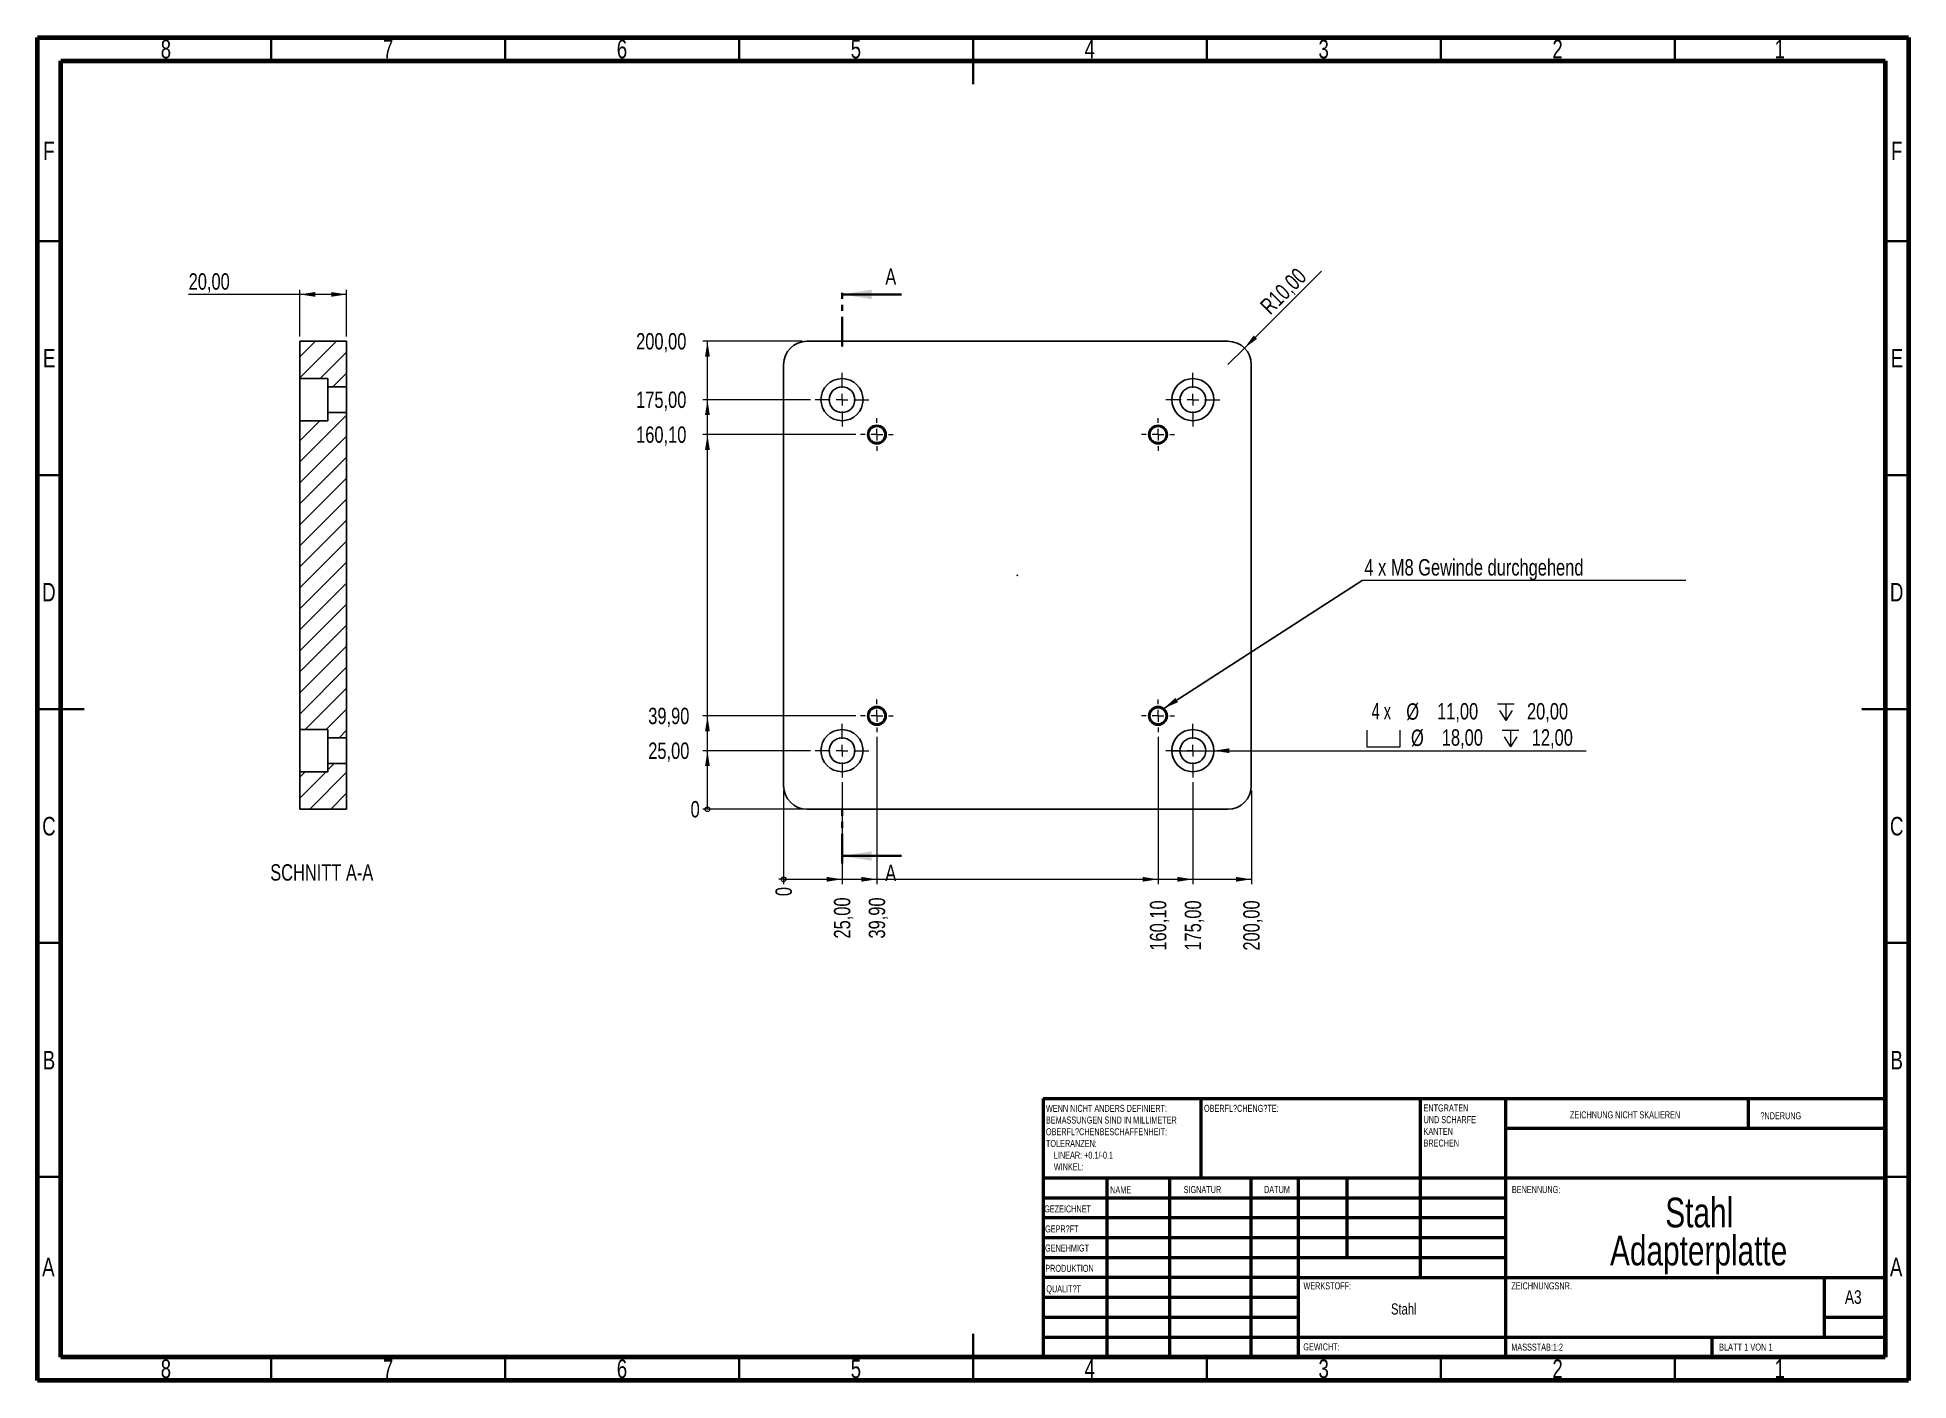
# Model space of a CAD drawing. Header units: millimetres. Extents: x 15 to 415, y 5 to 292.
import ezdxf

# ---------------------------------------------------------------- set-up
doc = ezdxf.new("R2010")
doc.units = ezdxf.units.MM
doc.header["$PDSIZE"] = -1
doc.linetypes.add('PHANTOM', pattern=[12.7, 6.35, -1.27, 1.27, -1.27, 1.27, -1.27])
doc.styles.add('SLDTEXTSTYLE0', font='TXT', dxfattribs={"width": 0.75})
doc.styles.add('SLDTEXTSTYLE1', font='TXT', dxfattribs={"width": 0.692308})
doc.styles.add('SLDTEXTSTYLE2', font='TXT', dxfattribs={"width": 0.666667})
doc.dimstyles.new('SLDDIMSTYLE0', dxfattribs={"dimtxt": 3.5, "dimasz": 0.338667, "dimexe": 0, "dimexo": 0.0625, "dimgap": 0.875, "dimtad": 0, "dimtih": 1, "dimtoh": 1, "dimdec": 0, "dimlfac": 2, "dimrnd": 1e-09, "dimdsep": 46, "dimtxsty": 'SLDTEXTSTYLE0', "dimblk1": 'ORIGIN', "dimblk2": 'ORIGIN', "dimsah": 1, "dimcen": 0.09, "dimadec": 0, "dimazin": 2, "dimtfac": 1, "dimtdec": 0, "dimtofl": 0, "dimtmove": 0, "dimatfit": 3, "dimldrblk": 'ORIGIN', "dimfxl": 1, "dimfrac": 2, "dimtolj": 1, "dimtzin": 12, "dimarcsym": 0})
doc.dimstyles.new('SLDDIMSTYLE1', dxfattribs={"dimtxt": 3.5, "dimasz": 3.302, "dimexe": 0, "dimexo": 0.0625, "dimgap": 0.875, "dimtad": 0, "dimtih": 1, "dimtoh": 1, "dimlfac": 2, "dimrnd": 1e-09, "dimzin": 12, "dimdsep": 46, "dimtxsty": 'SLDTEXTSTYLE0', "dimsah": 1, "dimcen": 0.09, "dimadec": 0, "dimazin": 3, "dimtfac": 1, "dimtofl": 0, "dimtmove": 0, "dimatfit": 3, "dimfxl": 1, "dimfrac": 2, "dimtolj": 1, "dimtzin": 12, "dimarcsym": 0})
doc.dimstyles.new('SLDDIMSTYLE2', dxfattribs={"dimtxt": 3.5, "dimasz": 3.302, "dimexe": 0, "dimexo": 0.0625, "dimgap": 0.875, "dimtad": 1, "dimlfac": 2, "dimrnd": 1e-09, "dimzin": 12, "dimdsep": 46, "dimtxsty": 'SLDTEXTSTYLE0', "dimsah": 1, "dimcen": 0, "dimadec": 0, "dimazin": 3, "dimtfac": 1, "dimtofl": 0, "dimtmove": 0, "dimatfit": 3, "dimfxl": 1, "dimfrac": 2, "dimtolj": 1, "dimtzin": 12, "dimarcsym": 0})
doc.dimstyles.new('SLDDIMSTYLE3', dxfattribs={"dimtxt": 3.5, "dimasz": 3.302, "dimexe": 0, "dimexo": 0.0625, "dimgap": 0.875, "dimtad": 0, "dimtih": 1, "dimtoh": 1, "dimlfac": 2, "dimrnd": 1e-09, "dimzin": 12, "dimdsep": 46, "dimtxsty": 'SLDTEXTSTYLE0', "dimblk1": 'NONE', "dimsah": 1, "dimcen": 0, "dimadec": 0, "dimazin": 3, "dimtfac": 1, "dimtmove": 0, "dimatfit": 3, "dimldrblk": 'NONE', "dimfxl": 1, "dimfrac": 2, "dimtolj": 1, "dimtzin": 12, "dimarcsym": 0})
doc.dimstyles.new('SLDDIMSTYLE4', dxfattribs={"dimtxt": 0.18, "dimasz": 3.302, "dimexe": 0, "dimexo": 0.0625, "dimgap": 0, "dimtad": 0, "dimtih": 1, "dimtoh": 1, "dimdec": 0, "dimrnd": 1e-09, "dimzin": 0, "dimdsep": 46, "dimtxsty": 'Standard', "dimsah": 1, "dimcen": 0.09, "dimadec": 0, "dimazin": 0, "dimtfac": 3.302, "dimtdec": 0, "dimtofl": 0, "dimtmove": 0, "dimatfit": 3, "dimfxl": 1, "dimfrac": 2, "dimtolj": 1, "dimtzin": 0, "dimarcsym": 0})
doc.dimstyles.new('SLDDIMSTYLE5', dxfattribs={"dimtxt": 3.5, "dimasz": 3.302, "dimexe": 0, "dimexo": 0.0625, "dimgap": 0.875, "dimtad": 1, "dimlfac": 2, "dimrnd": 1e-09, "dimzin": 12, "dimdsep": 46, "dimtxsty": 'SLDTEXTSTYLE0', "dimsah": 1, "dimcen": 0.09, "dimadec": 0, "dimazin": 3, "dimtfac": 1, "dimtofl": 0, "dimtmove": 0, "dimatfit": 3, "dimfxl": 1, "dimfrac": 2, "dimtolj": 1, "dimtzin": 12, "dimarcsym": 0})

# ---------------------------------------------------------------- blocks, each defined once
blk = doc.blocks.new('SW_NOTE_0')
at = {"color": 0, "linetype": 'Continuous', "lineweight": 0, "char_height": 6.35, "attachment_point": 2, "style": 'SLDTEXTSTYLE0'}
for s, insert in [('Stahl', (9.82, 8.19)), ('Adapterplatte', (9.69, 0.07))]:
    blk.add_mtext(s, dxfattribs=dict(at, insert=insert))
blk = doc.blocks.new('SW_NOTE_1')
at = {"color": 0, "linetype": 'Continuous', "lineweight": 0, "char_height": 1.5, "attachment_point": 1, "style": 'SLDTEXTSTYLE0'}
for s, insert in [('ENTGRATEN', (0, 1.93)), ('UND SCHARFE', (0, -0.57)), ('KANTEN', (0, -3.07)), ('BRECHEN', (0, -5.57))]:
    blk.add_mtext(s, dxfattribs=dict(at, insert=insert))
blk = doc.blocks.new('SW_NOTE_2')
at = {"color": 0, "linetype": 'Continuous', "lineweight": 0, "char_height": 1.5, "attachment_point": 1, "style": 'SLDTEXTSTYLE0'}
for s, insert in [('WENN NICHT ANDERS DEFINIERT:', (0, 1.93)), ('OBERFL?CHENBESCHAFFENHEIT:', (0, -3.07)), ('BEMASSUNGEN SIND IN MILLIMETER', (0, -0.57)), ('TOLERANZEN:', (0, -5.57)), ('LINEAR: +0.1/-0.1', (1.69, -8.07)), ('WINKEL:', (1.69, -10.57))]:
    blk.add_mtext(s, dxfattribs=dict(at, insert=insert))
blk = doc.blocks.new('_ORIGIN')
at = {"color": 0, "linetype": 'ByBlock', "lineweight": -2}
blk.add_line((0, 0), (-1, 0), dxfattribs=at)
blk.add_circle((0, 0), 0.5, dxfattribs=at)
blk = doc.blocks.new('_D')
at = {"color": 7, "linetype": 'Continuous', "lineweight": 18}
blk.add_line((174.5, 131.09), (174.5, 111.09), dxfattribs=at)
at = {"color": 7, "linetype": 'Continuous', "lineweight": 18, "xscale": 1.016, "yscale": 1.016}
blk.add_blockref('_ORIGIN', (174.5, 112.11), dxfattribs=at)
at = {"color": 7, "linetype": 'Continuous', "lineweight": 18, "insert": (172.77, 108.51), "char_height": 3.5, "attachment_point": 1, "rotation": 90, "style": 'SLDTEXTSTYLE0'}
blk.add_mtext('0', dxfattribs=at)
blk = doc.blocks.new('_D_1')
at = {"color": 7, "linetype": 'Continuous', "lineweight": 18}
for p, q in [((187, 132.84), (187, 111.09)), ((174.5, 112.11), (187, 112.11))]:
    blk.add_line(p, q, dxfattribs=at)
blk.add_solid([(187, 112.11), (183.7, 112.62), (183.7, 111.6)], dxfattribs=at)
at = {"color": 7, "linetype": 'Continuous', "lineweight": 18, "insert": (185.27, 99.45), "char_height": 3.5, "attachment_point": 1, "rotation": 90, "style": 'SLDTEXTSTYLE0'}
blk.add_mtext('25,00', dxfattribs=at)
blk = doc.blocks.new('_D_2')
at = {"color": 7, "linetype": 'Continuous', "lineweight": 18}
for p, q in [((194.45, 142.54), (194.45, 111.09)), ((187, 112.11), (194.45, 112.11))]:
    blk.add_line(p, q, dxfattribs=at)
blk.add_solid([(194.45, 112.11), (191.15, 112.62), (191.15, 111.6)], dxfattribs=at)
at = {"color": 7, "linetype": 'Continuous', "lineweight": 18, "insert": (192.71, 99.45), "char_height": 3.5, "attachment_point": 1, "rotation": 90, "style": 'SLDTEXTSTYLE0'}
blk.add_mtext('39,90', dxfattribs=at)
blk = doc.blocks.new('_D_3')
at = {"color": 7, "linetype": 'Continuous', "lineweight": 18}
for p, q in [((254.55, 142.54), (254.55, 111.09)), ((194.45, 112.11), (254.55, 112.11))]:
    blk.add_line(p, q, dxfattribs=at)
blk.add_solid([(254.55, 112.11), (251.25, 112.62), (251.25, 111.6)], dxfattribs=at)
at = {"color": 7, "linetype": 'Continuous', "lineweight": 18, "insert": (252.82, 96.87), "char_height": 3.5, "attachment_point": 1, "rotation": 90, "style": 'SLDTEXTSTYLE0'}
blk.add_mtext('160,10', dxfattribs=at)
blk = doc.blocks.new('_D_4')
at = {"color": 7, "linetype": 'Continuous', "lineweight": 18}
for p, q in [((262, 132.84), (262, 111.09)), ((254.55, 112.11), (262, 112.11))]:
    blk.add_line(p, q, dxfattribs=at)
blk.add_solid([(262, 112.11), (258.7, 112.62), (258.7, 111.6)], dxfattribs=at)
at = {"color": 7, "linetype": 'Continuous', "lineweight": 18, "insert": (260.27, 96.87), "char_height": 3.5, "attachment_point": 1, "rotation": 90, "style": 'SLDTEXTSTYLE0'}
blk.add_mtext('175,00', dxfattribs=at)
blk = doc.blocks.new('_D_5')
at = {"color": 7, "linetype": 'Continuous', "lineweight": 18}
for p, q in [((274.5, 131.09), (274.5, 111.09)), ((262, 112.11), (274.5, 112.11))]:
    blk.add_line(p, q, dxfattribs=at)
blk.add_solid([(274.5, 112.11), (271.2, 112.62), (271.2, 111.6)], dxfattribs=at)
at = {"color": 7, "linetype": 'Continuous', "lineweight": 18, "insert": (272.77, 96.87), "char_height": 3.5, "attachment_point": 1, "rotation": 90, "style": 'SLDTEXTSTYLE0'}
blk.add_mtext('200,00', dxfattribs=at)
blk = doc.blocks.new('_D_6')
at = {"color": 7, "linetype": 'Continuous', "lineweight": 18}
blk.add_line((178.5, 127.09), (157.22, 127.09), dxfattribs=at)
at = {"color": 7, "linetype": 'Continuous', "lineweight": 18, "xscale": 1.016, "yscale": 1.016}
blk.add_blockref('_ORIGIN', (158.23, 127.09), dxfattribs=at)
at = {"color": 7, "linetype": 'Continuous', "lineweight": 18, "insert": (154.63, 128.83), "char_height": 3.5, "attachment_point": 1, "style": 'SLDTEXTSTYLE0'}
blk.add_mtext('0', dxfattribs=at)
blk = doc.blocks.new('_D_7')
at = {"color": 7, "linetype": 'Continuous', "lineweight": 18}
for p, q in [((180.25, 139.59), (157.22, 139.59)), ((158.23, 127.09), (158.23, 139.59))]:
    blk.add_line(p, q, dxfattribs=at)
blk.add_solid([(158.23, 139.59), (157.72, 136.29), (158.74, 136.29)], dxfattribs=at)
at = {"color": 7, "linetype": 'Continuous', "lineweight": 18, "insert": (145.58, 141.33), "char_height": 3.5, "attachment_point": 1, "style": 'SLDTEXTSTYLE0'}
blk.add_mtext('25,00', dxfattribs=at)
blk = doc.blocks.new('_D_8')
at = {"color": 7, "linetype": 'Continuous', "lineweight": 18}
for p, q in [((189.95, 147.04), (157.22, 147.04)), ((158.23, 139.59), (158.23, 147.04))]:
    blk.add_line(p, q, dxfattribs=at)
blk.add_solid([(158.23, 147.04), (157.72, 143.74), (158.74, 143.74)], dxfattribs=at)
at = {"color": 7, "linetype": 'Continuous', "lineweight": 18, "insert": (145.58, 148.77), "char_height": 3.5, "attachment_point": 1, "style": 'SLDTEXTSTYLE0'}
blk.add_mtext('39,90', dxfattribs=at)
blk = doc.blocks.new('_D_9')
at = {"color": 7, "linetype": 'Continuous', "lineweight": 18}
for p, q in [((189.95, 207.14), (157.22, 207.14)), ((158.23, 147.04), (158.23, 207.14))]:
    blk.add_line(p, q, dxfattribs=at)
blk.add_solid([(158.23, 207.14), (157.72, 203.84), (158.74, 203.84)], dxfattribs=at)
at = {"color": 7, "linetype": 'Continuous', "lineweight": 18, "insert": (142.99, 208.88), "char_height": 3.5, "attachment_point": 1, "style": 'SLDTEXTSTYLE0'}
blk.add_mtext('160,10', dxfattribs=at)
blk = doc.blocks.new('_D_10')
at = {"color": 7, "linetype": 'Continuous', "lineweight": 18}
for p, q in [((180.25, 214.59), (157.22, 214.59)), ((158.23, 207.14), (158.23, 214.59))]:
    blk.add_line(p, q, dxfattribs=at)
blk.add_solid([(158.23, 214.59), (157.72, 211.29), (158.74, 211.29)], dxfattribs=at)
at = {"color": 7, "linetype": 'Continuous', "lineweight": 18, "insert": (142.99, 216.33), "char_height": 3.5, "attachment_point": 1, "style": 'SLDTEXTSTYLE0'}
blk.add_mtext('175,00', dxfattribs=at)
blk = doc.blocks.new('_D_11')
at = {"color": 7, "linetype": 'Continuous', "lineweight": 18}
for p, q in [((178.5, 227.09), (157.22, 227.09)), ((158.23, 214.59), (158.23, 227.09))]:
    blk.add_line(p, q, dxfattribs=at)
blk.add_solid([(158.23, 227.09), (157.72, 223.79), (158.74, 223.79)], dxfattribs=at)
at = {"color": 7, "linetype": 'Continuous', "lineweight": 18, "insert": (142.99, 228.83), "char_height": 3.5, "attachment_point": 1, "style": 'SLDTEXTSTYLE0'}
blk.add_mtext('200,00', dxfattribs=at)
blk = doc.blocks.new('_D_12')
at = {"color": 7, "linetype": 'Continuous', "lineweight": 18}
for q in [(289.49, 242.08), (269.5, 222.09)]:
    blk.add_line((273.04, 225.63), q, dxfattribs=at)
blk.add_solid([(273.04, 225.63), (275.73, 227.6), (275.01, 228.32)], dxfattribs=at)
at = {"color": 7, "linetype": 'Continuous', "lineweight": 18, "insert": (276.08, 235.02), "char_height": 3.5, "attachment_point": 1, "rotation": 45, "style": 'SLDTEXTSTYLE0'}
blk.add_mtext('R10,00', dxfattribs=at)
blk = doc.blocks.new('SW_SYMBOL_HOLE_DEPTH')
at = {"color": 0, "linetype": 'Continuous', "lineweight": 18}
for p, q in [((0, 875), (800, 875)), ((100, 555), (400, 75)), ((400, 875), (400, 75)), ((700, 555), (400, 75))]:
    blk.add_line(p, q, dxfattribs=at)
blk = doc.blocks.new('SW_SYMBOL_HOLE_SPOT')
at = {"color": 0, "linetype": 'Continuous', "lineweight": 18}
for p, q in [((0, 875), (0, 75)), ((0, 75), (1600, 75)), ((1600, 75), (1600, 875))]:
    blk.add_line(p, q, dxfattribs=at)
blk = doc.blocks.new('_D_13')
at = {"color": 7, "linetype": 'Continuous', "lineweight": 18}
for p, q in [((257.5, 139.59), (266.5, 139.59)), ((266.5, 139.59), (297.6, 139.59)), ((297.6, 139.59), (346.07, 139.59))]:
    blk.add_line(p, q, dxfattribs=at)
blk.add_solid([(266.5, 139.59), (269.8, 139.08), (269.8, 140.1)], dxfattribs=at)
at = {"color": 7, "linetype": 'Continuous', "lineweight": 18, "xscale": 0.0044707031, "yscale": 0.0044707031, "zscale": 0.0044707031}
for name, p in [('SW_SYMBOL_HOLE_DEPTH', (327.12, 145.69)), ('SW_SYMBOL_HOLE_SPOT', (299.19, 140.08)), ('SW_SYMBOL_HOLE_DEPTH', (328.13, 140.08))]:
    blk.add_blockref(name, p, dxfattribs=at)
at = {"color": 7, "linetype": 'Continuous', "lineweight": 18, "char_height": 3.5, "attachment_point": 1}
for s, insert, style in [('4 x', (300.2, 149.77), 'SLDTEXTSTYLE2'), ('%%c', (307.62, 149.71), 'SLDTEXTSTYLE0'), ('11,00', (314.21, 149.77), 'SLDTEXTSTYLE0'), ('20,00', (333.43, 149.77), 'SLDTEXTSTYLE0'), ('%%c', (308.63, 144.1), 'SLDTEXTSTYLE0'), ('18,00', (315.22, 144.16), 'SLDTEXTSTYLE0'), ('12,00', (334.45, 144.16), 'SLDTEXTSTYLE0')]:
    blk.add_mtext(s, dxfattribs=dict(at, insert=insert, style=style))
blk = doc.blocks.new('_NONE')
blk = doc.blocks.new('SW_NOTE_3')
at = {"color": 0, "linetype": 'Continuous', "lineweight": 0}
blk.add_line((69.15, 0), (0, 0), dxfattribs=at)
at = {"color": 0, "linetype": 'Continuous', "lineweight": 0, "insert": (0.44, 4.58), "char_height": 3.5, "attachment_point": 1, "style": 'SLDTEXTSTYLE0'}
blk.add_mtext('4 x M8 Gewinde durchgehend', dxfattribs=at)
blk = doc.blocks.new('SW_CENTERMARKSYMBOL_0')
at = {"color": 0, "linetype": 'Continuous', "lineweight": 0}
for p, q in [((0, 2.5), (0, 5.75)), ((-2.5, 0), (-5.75, 0)), ((0, 0), (-1.25, 0)), ((0, 0), (0, 1.25)), ((0, 0), (0, -1.25)), ((0, 0), (1.25, 0)), ((2.5, 0), (5.75, 0)), ((0, -2.5), (0, -5.75))]:
    blk.add_line(p, q, dxfattribs=at)
blk = doc.blocks.new('SW_CENTERMARKSYMBOL_1')
at = {"color": 0, "linetype": 'Continuous', "lineweight": 0}
for p, q in [((0, 2.5), (0, 5.75)), ((-2.5, 0), (-5.75, 0)), ((0, 0), (-1.25, 0)), ((0, 0), (0, 1.25)), ((0, 0), (0, -1.25)), ((0, 0), (1.25, 0)), ((2.5, 0), (5.75, 0)), ((0, -2.5), (0, -5.75))]:
    blk.add_line(p, q, dxfattribs=at)
blk = doc.blocks.new('SW_CENTERMARKSYMBOL_2')
at = {"color": 0, "linetype": 'Continuous', "lineweight": 0}
for p, q in [((0, 2.5), (0, 5.75)), ((-2.5, 0), (-5.75, 0)), ((0, 0), (-1.25, 0)), ((0, 0), (0, 1.25)), ((0, 0), (0, -1.25)), ((0, 0), (1.25, 0)), ((2.5, 0), (5.75, 0)), ((0, -2.5), (0, -5.75))]:
    blk.add_line(p, q, dxfattribs=at)
blk = doc.blocks.new('SW_CENTERMARKSYMBOL_3')
at = {"color": 0, "linetype": 'Continuous', "lineweight": 0}
for p, q in [((0, 2.5), (0, 5.75)), ((-2.5, 0), (-5.75, 0)), ((0, 0), (-1.25, 0)), ((0, 0), (0, 1.25)), ((0, 0), (0, -1.25)), ((0, 0), (1.25, 0)), ((2.5, 0), (5.75, 0)), ((0, -2.5), (0, -5.75))]:
    blk.add_line(p, q, dxfattribs=at)
blk = doc.blocks.new('SW_CENTERMARKSYMBOL_4')
at = {"color": 0, "linetype": 'Continuous', "lineweight": 0}
for p, q in [((-2.5, 0), (-3.5, 0)), ((0, 0), (-1.25, 0)), ((0, 2.5), (0, 3.5)), ((0, 0), (0, 1.25)), ((0, 0), (0, -1.25)), ((0, 0), (1.25, 0)), ((2.5, 0), (3.5, 0)), ((0, -2.5), (0, -3.5))]:
    blk.add_line(p, q, dxfattribs=at)
blk = doc.blocks.new('SW_CENTERMARKSYMBOL_5')
at = {"color": 0, "linetype": 'Continuous', "lineweight": 0}
for p, q in [((-2.5, 0), (-3.5, 0)), ((0, 0), (-1.25, 0)), ((0, 2.5), (0, 3.5)), ((0, 0), (0, 1.25)), ((0, 0), (0, -1.25)), ((0, 0), (1.25, 0)), ((2.5, 0), (3.5, 0)), ((0, -2.5), (0, -3.5))]:
    blk.add_line(p, q, dxfattribs=at)
blk = doc.blocks.new('SW_CENTERMARKSYMBOL_6')
at = {"color": 0, "linetype": 'Continuous', "lineweight": 0}
for p, q in [((-2.5, 0), (-3.5, 0)), ((0, 0), (-1.25, 0)), ((0, 2.5), (0, 3.5)), ((0, 0), (0, 1.25)), ((0, 0), (0, -1.25)), ((0, 0), (1.25, 0)), ((2.5, 0), (3.5, 0)), ((0, -2.5), (0, -3.5))]:
    blk.add_line(p, q, dxfattribs=at)
blk = doc.blocks.new('SW_CENTERMARKSYMBOL_7')
at = {"color": 0, "linetype": 'Continuous', "lineweight": 0}
for p, q in [((-2.5, 0), (-3.5, 0)), ((0, 0), (-1.25, 0)), ((0, 2.5), (0, 3.5)), ((0, 0), (0, 1.25)), ((0, 0), (0, -1.25)), ((0, 0), (1.25, 0)), ((2.5, 0), (3.5, 0)), ((0, -2.5), (0, -3.5))]:
    blk.add_line(p, q, dxfattribs=at)
blk = doc.blocks.new('_D_14')
at = {"color": 7, "linetype": 'Continuous', "lineweight": 18}
for p, q in [((71.1, 237.09), (47.33, 237.09)), ((71.1, 228.09), (71.1, 238.09)), ((81.1, 237.09), (71.1, 237.09)), ((81.1, 228.09), (81.1, 238.09))]:
    blk.add_line(p, q, dxfattribs=at)
for points in [[(71.1, 237.09), (74.4, 236.58), (74.4, 237.6)], [(81.1, 237.09), (77.8, 237.6), (77.8, 236.58)]]:
    blk.add_solid(points, dxfattribs=at)
at = {"color": 7, "linetype": 'Continuous', "lineweight": 18, "insert": (47.33, 241.6), "char_height": 3.5, "attachment_point": 1, "style": 'SLDTEXTSTYLE0'}
blk.add_mtext('20,00', dxfattribs=at)

msp = doc.modelspace()

# ---------------------------------------------------------------- hatches: boundary and pattern name
at = {"linetype": 'Continuous', "lineweight": 18}
h = msp.add_hatch(dxfattribs=at)
h.set_pattern_fill('ANSI31', style=0)
h.paths.add_polyline_path([(81.0979, 217.342), (81.0979, 227.092), (71.0979, 227.092), (71.0979, 219.092), (77.0979, 219.092), (77.0979, 217.342)], flags=0)
h = msp.add_hatch(dxfattribs=at)
h.set_pattern_fill('ANSI31', style=0)
h.paths.add_polyline_path([(77.0979, 144.092), (77.0979, 142.342), (81.0979, 142.342), (81.0979, 211.842), (77.0979, 211.842), (77.0979, 210.092), (71.0979, 210.092), (71.0979, 144.092)], flags=0)
h = msp.add_hatch(dxfattribs=at)
h.set_pattern_fill('ANSI31', style=0)
h.paths.add_polyline_path([(71.0979, 135.092), (71.0979, 127.092), (81.0979, 127.092), (81.0979, 136.842), (77.0979, 136.842), (77.0979, 135.092)], flags=0)

# ---------------------------------------------------------------- linework, layer by layer
at = {"color": 7, "linetype": 'Continuous', "lineweight": 70}
for p, q in [((15, 5), (15, 292)), ((15, 292), (415, 292)), ((415, 292), (415, 5)), ((20, 10), (20, 287)), ((20, 287), (410, 287)), ((410, 287), (410, 10)), ((410, 10), (20, 10)), ((415, 5), (15, 5))]:
    msp.add_line(p, q, dxfattribs=at)
at = {"color": 7, "linetype": 'Continuous', "lineweight": 35}
for p, q in [((65, 287), (65, 292)), ((115, 287), (115, 292)), ((165, 287), (165, 292)), ((215, 292), (215, 282)), ((215, 287), (215, 292)), ((265, 287), (265, 292)), ((315, 287), (315, 292)), ((365, 287), (365, 292)), ((20, 248.5), (15, 248.5)), ((410, 248.5), (415, 248.5)), ((199.6998, 237.092), (186.9998, 237.092)), ((20, 198.5), (15, 198.5)), ((410, 198.5), (415, 198.5)), ((15, 148.5), (25, 148.5)), ((20, 148.5), (15, 148.5)), ((415, 148.5), (405, 148.5)), ((410, 148.5), (415, 148.5)), ((199.6998, 117.092), (186.9998, 117.092)), ((20, 98.5), (15, 98.5)), ((410, 98.5), (415, 98.5)), ((20, 48.5), (15, 48.5)), ((410, 48.5), (415, 48.5)), ((215, 5), (215, 15)), ((65, 10), (65, 5)), ((115, 10), (115, 5)), ((165, 10), (165, 5)), ((215, 10), (215, 5)), ((265, 10), (265, 5)), ((315, 10), (315, 5)), ((365, 10), (365, 5))]:
    msp.add_line(p, q, dxfattribs=at)
at = {"color": 7, "linetype": 'PHANTOM', "lineweight": 35}
for p, q in [((186.9998, 225.9795), (186.9998, 238.6795)), ((186.9998, 115.5045), (186.9998, 128.2108))]:
    msp.add_line(p, q, dxfattribs=at)
at = {"color": 7, "linetype": 'Continuous', "lineweight": 25}
for p, q in [((71.0979, 219.092), (71.0979, 227.092)), ((81.0979, 227.092), (71.0979, 227.092)), ((81.0979, 217.342), (81.0979, 227.092)), ((269.4998, 227.092), (179.4998, 227.092)), ((174.4998, 222.092), (174.4998, 132.092)), ((274.4998, 132.092), (274.4998, 222.092)), ((71.0979, 219.092), (77.0979, 219.092)), ((71.0979, 219.092), (71.0979, 210.092)), ((77.0979, 219.092), (77.0979, 217.342)), ((77.0979, 217.342), (77.0979, 211.842)), ((77.0979, 217.342), (81.0979, 217.342)), ((81.0979, 217.342), (81.0979, 211.842)), ((71.0979, 144.092), (71.0979, 210.092)), ((77.0979, 210.092), (71.0979, 210.092)), ((81.0979, 211.842), (77.0979, 211.842)), ((77.0979, 211.842), (77.0979, 210.092)), ((81.0979, 142.342), (81.0979, 211.842)), ((192.7184, 207.144), (192.4477, 207.144)), ((252.8224, 207.144), (252.5518, 207.144)), ((71.0979, 144.092), (77.0979, 144.092)), ((71.0979, 144.092), (71.0979, 135.092)), ((77.0979, 144.092), (77.0979, 142.342)), ((192.7184, 147.0399), (192.4477, 147.0399)), ((252.8224, 147.0399), (252.5518, 147.0399)), ((77.0979, 142.342), (77.0979, 136.842)), ((77.0979, 142.342), (81.0979, 142.342)), ((81.0979, 142.342), (81.0979, 136.842)), ((77.0979, 136.842), (77.0979, 135.092)), ((81.0979, 136.842), (77.0979, 136.842)), ((81.0979, 127.092), (81.0979, 136.842)), ((77.0979, 135.092), (71.0979, 135.092)), ((71.0979, 127.092), (71.0979, 135.092)), ((71.0979, 127.092), (81.0979, 127.092)), ((179.4998, 127.092), (269.4998, 127.092))]:
    msp.add_line(p, q, dxfattribs=at)
at = {"color": 7, "linetype": 'Continuous', "lineweight": 50}
for p, q in [((230, 65.25), (410, 65.25)), ((230, 65.25), (230, 10)), ((263.8, 48.25), (263.8, 65.25)), ((310.6, 65.25), (310.6, 27)), ((328.8, 65.25), (328.8, 10)), ((380.8, 58.875), (380.8, 65.25)), ((410, 58.875), (328.8, 58.875)), ((410, 48.25), (230, 48.25)), ((243.5963, 48.25), (243.5963, 10)), ((256.991, 48.25), (256.991, 10)), ((274.3989, 48.25), (274.3989, 10)), ((284.6, 10), (284.6, 48.25)), ((295, 31.25), (295, 48.25)), ((328.8, 44), (230, 44)), ((328.8, 39.75), (230, 39.75)), ((328.8, 35.5), (230, 35.5)), ((328.8, 31.25), (230, 31.25)), ((284.6, 27), (230, 27)), ((284.6, 27), (410, 27)), ((397, 14.25), (397, 27)), ((284.6, 22.7499), (230, 22.7499)), ((284.6, 18.5), (230, 18.5)), ((410, 18.5), (397, 18.5)), ((230, 14.25), (410, 14.25)), ((373, 10), (373, 14.25))]:
    msp.add_line(p, q, dxfattribs=at)
at = {"color": 7, "linetype": 'Continuous', "lineweight": 25}
for centre, radius in [((186.9998, 214.592), 4.5), ((186.9998, 214.592), 2.75), ((261.9998, 214.592), 4.5), ((261.9998, 214.592), 2.75), ((194.4477, 207.144), 2), ((254.5518, 207.144), 2), ((194.4477, 147.0399), 2), ((254.5518, 147.0399), 2), ((186.9998, 139.592), 4.5), ((261.9998, 139.592), 4.5), ((186.9998, 139.592), 2.75), ((261.9998, 139.592), 2.75)]:
    msp.add_circle(centre, radius, dxfattribs=at)
at = {"color": 7, "linetype": 'Continuous'}
for centre in [(194.4477, 207.144), (254.5518, 207.144), (194.4477, 147.0399), (254.5518, 147.0399)]:
    msp.add_circle(centre, 2, dxfattribs=at)
at = {"color": 7, "linetype": 'Continuous', "lineweight": 25}
for centre, start, end in [((179.4998, 222.092), 90, 180), ((269.4998, 222.092), 0, 90), ((179.4998, 132.092), 180, 270), ((269.4998, 132.092), 270, 0)]:
    msp.add_arc(centre, 5, start, end, dxfattribs=at)
for points in [[(192.7184, 207.144), (192.7184, 207.3646), (192.7622, 207.5939), (192.9378, 208.0177), (193.0689, 208.2109), (193.3809, 208.5228), (193.574, 208.654), (193.9978, 208.8295), (194.2271, 208.8734), (194.6683, 208.8734), (194.8976, 208.8295), (195.3214, 208.654), (195.5146, 208.5228), (195.8266, 208.2109), (195.9577, 208.0177), (196.1332, 207.5939), (196.1771, 207.3646), (196.1771, 206.9234), (196.1332, 206.6941), (195.9577, 206.2703), (195.8266, 206.0771), (195.5146, 205.7652), (195.3214, 205.634), (194.8976, 205.4585), (194.6683, 205.4146), (194.2271, 205.4146), (193.9978, 205.4585), (193.574, 205.634), (193.3809, 205.7652), (193.0689, 206.0771), (192.9378, 206.2703), (192.7622, 206.6941), (192.7184, 206.9234), (192.7184, 207.144)], [(252.8224, 207.144), (252.8224, 207.3646), (252.8663, 207.5939), (253.0418, 208.0177), (253.173, 208.2109), (253.4849, 208.5228), (253.6781, 208.654), (254.1019, 208.8295), (254.3312, 208.8734), (254.7724, 208.8734), (255.0017, 208.8295), (255.4255, 208.654), (255.6187, 208.5228), (255.9306, 208.2109), (256.0618, 208.0177), (256.2373, 207.5939), (256.2812, 207.3646), (256.2812, 206.9234), (256.2373, 206.6941), (256.0618, 206.2703), (255.9306, 206.0771), (255.6187, 205.7652), (255.4255, 205.634), (255.0017, 205.4585), (254.7724, 205.4146), (254.3312, 205.4146), (254.1019, 205.4585), (253.6781, 205.634), (253.4849, 205.7652), (253.173, 206.0771), (253.0418, 206.2703), (252.8663, 206.6941), (252.8224, 206.9234), (252.8224, 207.144)], [(192.7184, 147.0399), (192.7184, 147.2605), (192.7622, 147.4898), (192.9378, 147.9136), (193.0689, 148.1068), (193.3809, 148.4188), (193.574, 148.5499), (193.9978, 148.7254), (194.2271, 148.7693), (194.6683, 148.7693), (194.8976, 148.7254), (195.3214, 148.5499), (195.5146, 148.4188), (195.8266, 148.1068), (195.9577, 147.9136), (196.1332, 147.4898), (196.1771, 147.2605), (196.1771, 146.8193), (196.1332, 146.59), (195.9577, 146.1662), (195.8266, 145.9731), (195.5146, 145.6611), (195.3214, 145.53), (194.8976, 145.3544), (194.6683, 145.3106), (194.2271, 145.3106), (193.9978, 145.3544), (193.574, 145.53), (193.3809, 145.6611), (193.0689, 145.9731), (192.9378, 146.1662), (192.7622, 146.59), (192.7184, 146.8193), (192.7184, 147.0399)], [(252.8224, 147.0399), (252.8224, 147.2605), (252.8663, 147.4898), (253.0418, 147.9136), (253.173, 148.1068), (253.4849, 148.4188), (253.6781, 148.5499), (254.1019, 148.7254), (254.3312, 148.7693), (254.7724, 148.7693), (255.0017, 148.7254), (255.4255, 148.5499), (255.6187, 148.4188), (255.9306, 148.1068), (256.0618, 147.9136), (256.2373, 147.4898), (256.2812, 147.2605), (256.2812, 146.8193), (256.2373, 146.59), (256.0618, 146.1662), (255.9306, 145.9731), (255.6187, 145.6611), (255.4255, 145.53), (255.0017, 145.3544), (254.7724, 145.3106), (254.3312, 145.3106), (254.1019, 145.3544), (253.6781, 145.53), (253.4849, 145.6611), (253.173, 145.9731), (253.0418, 146.1662), (252.8663, 146.59), (252.8224, 146.8193), (252.8224, 147.0399)]]:
    msp.add_open_spline(points, degree=3, knots=[0, 0, 0, 0, 0.0625, 0.0625, 0.125, 0.125, 0.1875, 0.1875, 0.25, 0.25, 0.3125, 0.3125, 0.375, 0.375, 0.4375, 0.4375, 0.5, 0.5, 0.5625, 0.5625, 0.625, 0.625, 0.6875, 0.6875, 0.75, 0.75, 0.8125, 0.8125, 0.875, 0.875, 0.9375, 0.9375, 1, 1, 1, 1], dxfattribs=at)
at = {"color": 7, "linetype": 'Continuous'}
msp.add_point((224.4998, 177.092), dxfattribs=at)
at = {"color": 7, "linetype": 'Continuous', "lineweight": 35}
for points in [[(186.9998, 237.092), (193.3498, 236.076), (193.3498, 238.108)], [(186.9998, 117.092), (193.3498, 116.076), (193.3498, 118.108)]]:
    msp.add_solid(points, dxfattribs=at)

# ---------------------------------------------------------------- block references
at = {"color": 7, "linetype": 'Continuous', "lineweight": 0}
for name, p in [('SW_CENTERMARKSYMBOL_3', (186.9998, 214.592)), ('SW_CENTERMARKSYMBOL_2', (261.9998, 214.592)), ('SW_CENTERMARKSYMBOL_7', (194.4477, 207.144)), ('SW_CENTERMARKSYMBOL_6', (254.5518, 207.144)), ('SW_NOTE_3', (298.2283, 175.9367)), ('SW_CENTERMARKSYMBOL_4', (194.4477, 147.0399)), ('SW_CENTERMARKSYMBOL_5', (254.5518, 147.0399)), ('SW_CENTERMARKSYMBOL_1', (186.9998, 139.592)), ('SW_CENTERMARKSYMBOL_0', (261.9998, 139.592)), ('SW_NOTE_1', (311.3092, 62.0695)), ('SW_NOTE_2', (230.5937, 61.9874)), ('SW_NOTE_0', (360.4331, 35.8861))]:
    msp.add_blockref(name, p, dxfattribs=at)

# ---------------------------------------------------------------- texts
for s, insert, char_height, attachment_point, style in [('8', (42.46, 291.5035), 3.9688, 2, 'SLDTEXTSTYLE0'), ('7', (89.96, 291.5035), 3.9688, 2, 'SLDTEXTSTYLE0'), ('6', (139.96, 291.5035), 3.9688, 2, 'SLDTEXTSTYLE0'), ('5', (189.96, 291.5035), 3.9688, 2, 'SLDTEXTSTYLE0'), ('4', (239.96, 291.5035), 3.9688, 2, 'SLDTEXTSTYLE0'), ('3', (289.96, 291.5035), 3.9688, 2, 'SLDTEXTSTYLE0'), ('2', (339.96, 291.5035), 3.9688, 2, 'SLDTEXTSTYLE0'), ('1', (387.46, 291.5035), 3.9688, 2, 'SLDTEXTSTYLE0'), ('F', (17.4577, 269.7535), 3.9688, 2, 'SLDTEXTSTYLE0'), ('F', (412.4577, 269.7535), 3.9688, 2, 'SLDTEXTSTYLE0'), ('E', (17.5078, 225.4457), 3.9688, 2, 'SLDTEXTSTYLE0'), ('E', (412.5078, 225.4457), 3.9688, 2, 'SLDTEXTSTYLE0'), ('D', (17.4527, 175.4457), 3.9688, 2, 'SLDTEXTSTYLE0'), ('D', (412.4527, 175.4457), 3.9688, 2, 'SLDTEXTSTYLE0'), ('C', (17.4587, 125.4457), 3.9688, 2, 'SLDTEXTSTYLE0'), ('C', (412.4587, 125.4457), 3.9688, 2, 'SLDTEXTSTYLE0'), ('SCHNITT A-A', (75.7843, 115.328), 3.5, 2, 'SLDTEXTSTYLE0'), ('B', (17.4706, 75.4457), 3.9688, 2, 'SLDTEXTSTYLE0'), ('B', (412.4706, 75.4457), 3.9688, 2, 'SLDTEXTSTYLE0'), ('OBERFL?CHENG?TE:', (264.3713, 63.9193), 1.5, 1, 'SLDTEXTSTYLE0'), ('ZEICHNUNG NICHT SKALIEREN', (342.6146, 62.533), 1.5, 1, 'SLDTEXTSTYLE0'), ('?NDERUNG', (383.3276, 62.3349), 1.5, 1, 'SLDTEXTSTYLE0'), ('NAME', (244.3222, 46.5015), 1.5, 1, 'SLDTEXTSTYLE0'), ('SIGNATUR', (260.0336, 46.5618), 1.5, 1, 'SLDTEXTSTYLE0'), ('DATUM', (277.2147, 46.5762), 1.5, 1, 'SLDTEXTSTYLE0'), ('BENENNUNG:', (330.2021, 46.5762), 1.5, 1, 'SLDTEXTSTYLE0'), ('GEZEICHNET', (230.2121, 42.4297), 1.5, 1, 'SLDTEXTSTYLE0'), ('GEPR?FT', (230.4105, 38.1544), 1.5, 1, 'SLDTEXTSTYLE0'), ('GENEHMIGT', (230.4017, 34.0643), 1.5, 1, 'SLDTEXTSTYLE0'), ('A', (17.3397, 31.2535), 3.9688, 2, 'SLDTEXTSTYLE0'), ('PRODUKTION', (230.4552, 29.7337), 1.5, 1, 'SLDTEXTSTYLE0'), ('A', (412.3397, 31.2535), 3.9688, 2, 'SLDTEXTSTYLE0'), ('QUALIT?T', (230.669, 25.3496), 1.5, 1, 'SLDTEXTSTYLE0'), ('WERKSTOFF:', (285.6459, 25.9861), 1.5, 1, 'SLDTEXTSTYLE0'), ('ZEICHNUNGSNR.', (330.074, 25.9861), 1.5, 1, 'SLDTEXTSTYLE0'), ('A3', (401.3887, 24.3004), 2.91042, 1, 'SLDTEXTSTYLE0'), ('Stahl', (307.0828, 21.4856), 2.38125, 2, 'SLDTEXTSTYLE0'), ('GEWICHT:', (285.6178, 12.9493), 1.4986, 1, 'SLDTEXTSTYLE0'), ('MASSSTAB:1:2', (330.074, 12.9001), 1.5, 1, 'SLDTEXTSTYLE0'), ('BLATT 1 VON 1', (374.4783, 12.9001), 1.5, 1, 'SLDTEXTSTYLE1'), ('8', (42.46, 9.5035), 3.9688, 2, 'SLDTEXTSTYLE0'), ('7', (89.96, 9.5035), 3.9688, 2, 'SLDTEXTSTYLE0'), ('6', (139.96, 9.5035), 3.9688, 2, 'SLDTEXTSTYLE0'), ('5', (189.96, 9.5035), 3.9688, 2, 'SLDTEXTSTYLE0'), ('4', (239.96, 9.5035), 3.9688, 2, 'SLDTEXTSTYLE0'), ('3', (289.96, 9.5035), 3.9688, 2, 'SLDTEXTSTYLE0'), ('2', (339.96, 9.5035), 3.9688, 2, 'SLDTEXTSTYLE0'), ('1', (387.46, 9.5035), 3.9688, 2, 'SLDTEXTSTYLE0')]:
    msp.add_mtext(s, dxfattribs=dict(at, insert=insert, char_height=char_height, attachment_point=attachment_point, style=style))
at = {"color": 7, "linetype": 'Continuous', "char_height": 3.5, "attachment_point": 1, "style": 'SLDTEXTSTYLE0'}
for insert in [(196.2504, 242.6434), (196.2504, 115.2433)]:
    msp.add_mtext('A', dxfattribs=dict(at, insert=insert))

# ---------------------------------------------------------------- dimensions: what is measured, and where the dimension line sits
at = {"color": 7, "linetype": 'Continuous', "lineweight": 18}
dim = msp.add_radius_dim(center=(269.4998, 222.092), mpoint=(273.0353, 225.6275), dimstyle='SLDDIMSTYLE2', dxfattribs=at)
dim.commit()
dim.dimension.update_dxf_attribs({"geometry": '_D_12', "text_midpoint": (284.4998, 237.092), "dimtype": 164})
dim = msp.add_linear_dim(base=(71.0979, 237.092), p1=(81.0979, 227.092), p2=(71.0979, 227.092), dimstyle='SLDDIMSTYLE5', dxfattribs=at)
dim.commit()
dim.dimension.update_dxf_attribs({"geometry": '_D_14', "text_midpoint": (53.1488, 237.092), "dimtype": 160})
for feature_location, offset, dtype, origin, dimstyle, picture, middle in [((179.4998, 227.092), (-22.2844, 0), 0, (179.4998, 127.092), 'SLDDIMSTYLE1', '_D_11', (150.1035, 227.092)), ((181.2498, 214.592), (-24.0344, 0), 0, (179.4998, 127.092), 'SLDDIMSTYLE1', '_D_10', (150.1035, 214.592)), ((190.9477, 207.144), (-33.7324, 0), 0, (179.4998, 127.092), 'SLDDIMSTYLE1', '_D_9', (150.1035, 207.144)), ((190.9477, 147.0399), (-33.7324, 0), 0, (179.4998, 127.092), 'SLDDIMSTYLE1', '_D_8', (151.3966, 147.0399)), ((181.2498, 139.592), (-24.0344, 0), 0, (179.4998, 127.092), 'SLDDIMSTYLE1', '_D_7', (151.3966, 139.592)), ((194.4477, 143.5399), (0, -32.448), 1, (174.4998, 132.092), 'SLDDIMSTYLE1', '_D_2', (194.4477, 105.2732)), ((254.5518, 143.5399), (0, -32.448), 1, (174.4998, 132.092), 'SLDDIMSTYLE1', '_D_3', (254.5518, 103.9801)), ((174.4997579577, 132.0919554084), (0, -21), 1, (174.4997579577, 132.0919554084), 'SLDDIMSTYLE0', '_D', (174.4997579577, 109.7988998117)), ((186.9998, 133.842), (0, -22.75), 1, (174.4998, 132.092), 'SLDDIMSTYLE1', '_D_1', (186.9998, 105.2732)), ((261.9998, 133.842), (0, -22.75), 1, (174.4998, 132.092), 'SLDDIMSTYLE1', '_D_4', (261.9998, 103.9801)), ((274.4998, 132.092), (0, -21), 1, (174.4998, 132.092), 'SLDDIMSTYLE1', '_D_5', (274.4998, 103.9801)), ((179.4997579577, 127.0919554084), (-22.2844437776, 0), 0, (179.4997579577, 127.0919554084), 'SLDDIMSTYLE0', '_D_6', (155.9222585834, 127.0919554084))]:
    dim = msp.add_ordinate_dim(feature_location=feature_location, offset=offset, dtype=dtype, origin=origin, dimstyle=dimstyle, dxfattribs=at)
    dim.commit()
    dim.dimension.update_dxf_attribs({"geometry": picture, "text_midpoint": middle})
dim = msp.add_diameter_dim_2p(p1=(257.4998, 139.592), p2=(266.4998, 139.592), text='4 x <> {\\fGDT;x} 20,00\\P{\\fGDT;v}%%c 18,00 {\\fGDT;x} 12,00\\P', dimstyle='SLDDIMSTYLE3', dxfattribs=at)
dim.commit()
dim.dimension.update_dxf_attribs({"geometry": '_D_13', "text_midpoint": (322.6263, 145.2017), "dimtype": 163})

# ---------------------------------------------------------------- leaders
at = {"color": 7, "linetype": 'Continuous', "lineweight": 0}
msp.add_leader([(255.7722, 148.6244), (298.2283, 175.9367)], dimstyle='SLDDIMSTYLE4', dxfattribs=at)

doc.saveas('drawing.dxf')
